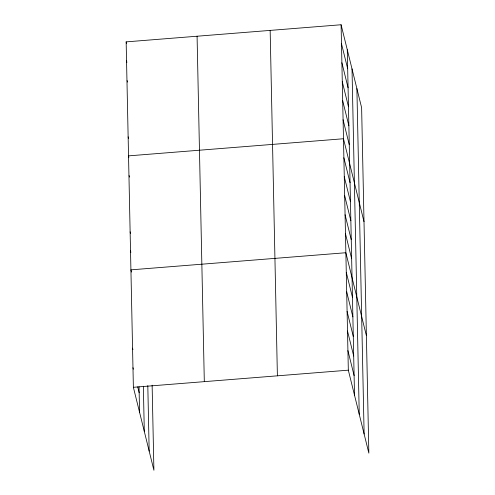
<?xml version="1.0" encoding="UTF-8"?>
<svg xmlns="http://www.w3.org/2000/svg" width="495" height="495" viewBox="0 0 495 495"><rect width="100%" height="100%" fill="white"/><g stroke="black" fill="none" stroke-linecap="round" stroke-linejoin="round"><path stroke-width="0.74" d="M152.126 385.178L153.908 470.25L133.378 387.3L126.151 41.877L341.092 24.75L361.622 107.7L368.849 453.123L348.325 370.173L341.092 24.75M133.378 387.3L348.325 370.173M341.488 43.746L347.682 68.756M341.89 62.747L348.078 87.757M342.286 81.743L348.474 106.753M342.682 100.745L348.87 125.755M343.078 119.741L349.272 144.75M364.004 221.686L343.481 138.742L128.533 155.869L128.898 157.336M343.877 157.738L350.064 182.748M344.272 176.734L350.466 201.743M344.675 195.735L350.862 220.745M345.071 214.731L351.258 239.741M345.467 233.733L351.654 258.743M366.393 335.678L345.863 252.728L130.921 269.855L131.466 272.064M346.277 272.306L352.465 297.316M346.686 291.877L352.873 316.887M347.094 311.448L353.282 336.458M347.502 331.025L353.696 356.035M347.917 350.596L354.104 375.606M126.151 41.877L126.51 43.35M126.547 60.879L126.912 62.345M127.128 80.611L127.487 82.083M128.137 136.868L128.502 138.34M129.115 175.601L129.48 177.074M130.123 231.858L130.488 233.331M130.525 250.86L130.89 252.332M132.561 348.152L132.926 349.625M132.969 367.729L133.334 369.196M137.703 386.855L139.157 392.739M356.889 88.58L364.122 434.004M352.013 68.879L359.246 414.303M347.28 49.76L354.513 395.183M270.159 30.405L277.392 375.823M197.078 36.228L204.311 381.651M147.807 385.63L149.174 451.131M143.358 386.261L144.299 431.43M139.033 386.713L139.571 412.31"/></g></svg>
